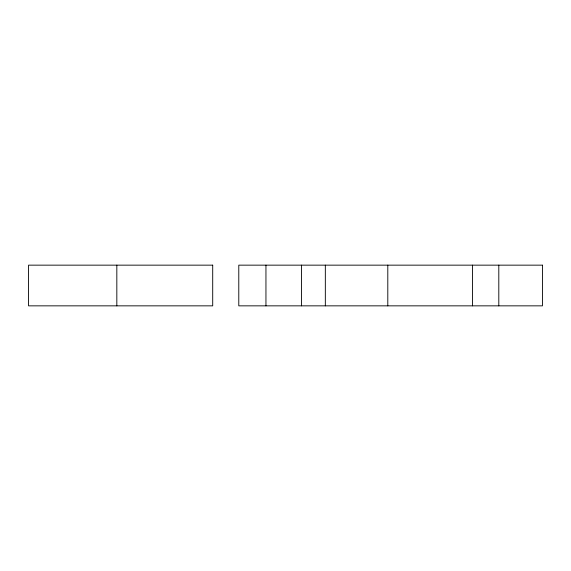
<?xml version="1.0" encoding="UTF-8"?>
<svg xmlns="http://www.w3.org/2000/svg" width="571" height="571" viewBox="0 0 571 571"><rect width="100%" height="100%" fill="white"/><g stroke="black" fill="none" stroke-linecap="round" stroke-linejoin="round"><path stroke-width="0.86" d="M498.804 265.151L498.804 305.849M472.453 265.151L472.453 305.849M387.802 265.151L387.802 305.849M325.334 265.151L325.334 305.849M301.524 265.151L301.524 305.849M265.95 265.151L265.95 305.849M116.827 265.151L116.827 305.849M212.705 265.151L28.55 265.151L28.55 305.849L212.705 305.849L212.705 265.151M542.45 265.151L238.785 265.151L238.785 305.849L542.45 305.849L542.45 265.151"/></g></svg>
